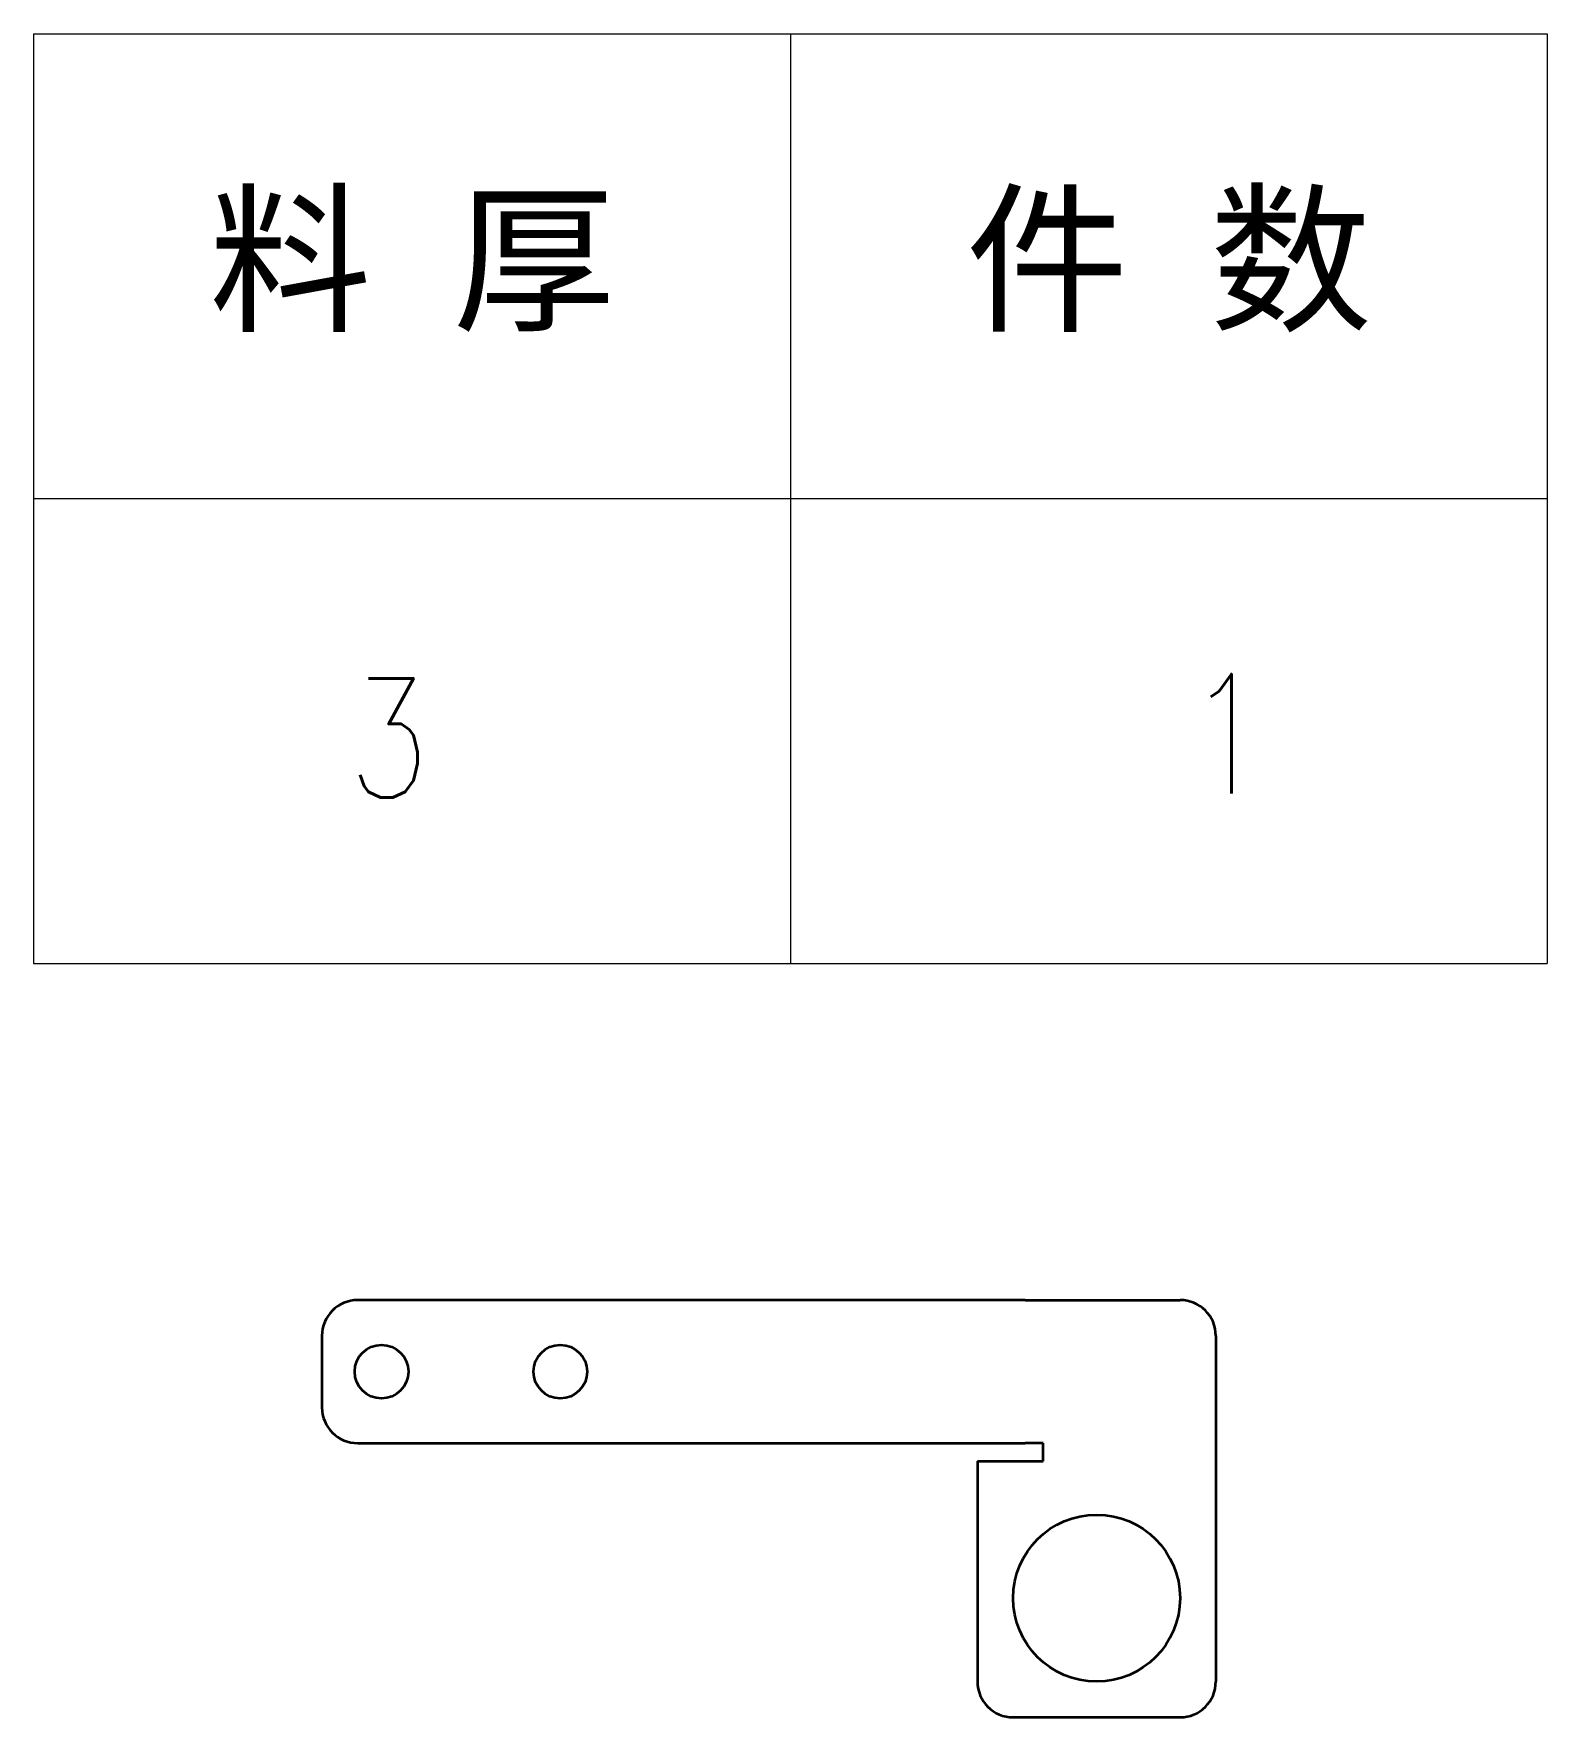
# Model space of a CAD drawing. Header units: millimetres. Extents: x 142029 to 212337, y -20537 to 1533.
# Drawn here: x 143602.3 to 143729.3, y 773.8 to 915 of the extents above; entities that cross this region are included whole.
import ezdxf
from ezdxf.enums import TextEntityAlignment as Align

# ---------------------------------------------------------------- set-up
doc = ezdxf.new("R2010")
doc.units = ezdxf.units.MM
doc.header["$LTSCALE"] = 0.5
doc.layers.add('标注线', color=3, linetype='Continuous', lineweight=18)
doc.layers.add('粗实线', color=7, linetype='Continuous', lineweight=35)
doc.styles.add('DIM', font='romans.shx', dxfattribs={"width": 0.8, "bigfont": 'bigfont.shx'})

# ---------------------------------------------------------------- blocks, each defined once
blk = doc.blocks.new('*T146')
at = {"color": 0, "linetype": 'ByBlock', "lineweight": -2, "transparency": 16777216}
for p, q in [((0, 0), (127, 0)), ((0, 0), (0, -78)), ((63.5, 0), (63.5, -78)), ((127, 0), (127, -78)), ((0, -39), (127, -39)), ((0, -78), (127, -78))]:
    blk.add_line(p, q, dxfattribs=at)
at = {"color": 0, "transparency": 16777216, "char_height": 10, "width": 60.5, "attachment_point": 5}
for s, insert in [('{\\fSimSun|b0|i0|c134|p2;料 厚}', (31.75, -19.5)), ('{\\fSimSun|b0|i0|c134|p2;件 数}', (95.25, -19.5))]:
    blk.add_mtext(s, dxfattribs=dict(at, insert=insert))
blk = doc.blocks.new('拆图参数')
blk.add_blockref('*T146', (-63.5, 78))
at = {"style": 'DIM', "width": 0.8}
blk.add_attdef('1', text='', height=10, dxfattribs=at).set_placement((36.65, 19.27), align=Align.MIDDLE_CENTER)
blk.add_attdef('6', text='', height=10, dxfattribs=at).set_placement((-37.13, 18.91), align=Align.MIDDLE_LEFT)

msp = doc.modelspace()

# ---------------------------------------------------------------- linework, layer by layer
at = {"layer": '粗实线', "ltscale": 0.1}
for p, q in [((143685.508, 808.752), (143629.508, 808.752)), ((143629.508, 796.752), (143685.508, 796.752))]:
    msp.add_line(p, q, dxfattribs=at)
at = {"layer": '粗实线', "ltscale": 0.325}
msp.add_line((143685.508, 808.752), (143698.508, 808.752), dxfattribs=at)
at = {"layer": '粗实线'}
for p, q in [((143626.508, 805.752), (143626.508, 799.752)), ((143701.508, 805.752), (143701.508, 776.752)), ((143681.508, 795.252), (143681.508, 776.752))]:
    msp.add_line(p, q, dxfattribs=at)
at = {"layer": '粗实线', "ltscale": 0.0375}
for p, q in [((143687.008, 796.752), (143685.508, 796.752)), ((143687.008, 795.252), (143687.008, 796.752))]:
    msp.add_line(p, q, dxfattribs=at)
at = {"layer": '粗实线', "ltscale": 0.1375}
msp.add_line((143681.508, 795.252), (143687.008, 795.252), dxfattribs=at)
at = {"layer": '粗实线', "ltscale": 0.35}
msp.add_line((143684.508, 773.752), (143698.508, 773.752), dxfattribs=at)
at = {"layer": '粗实线'}
for centre, radius in [((143631.508, 802.752), 2.25), ((143646.508, 802.752), 2.25), ((143691.508, 783.752), 7)]:
    msp.add_circle(centre, radius, dxfattribs=at)
for centre, start, end in [((143629.508, 805.752), 90, 180), ((143698.508, 805.752), 0, 90), ((143629.508, 799.752), 180, 270), ((143684.508, 776.752), 180, 270), ((143698.508, 776.752), 270, 360)]:
    msp.add_arc(centre, 3, start, end, dxfattribs=at)

# ---------------------------------------------------------------- block references
at = {"layer": '标注线'}
msp.add_blockref('拆图参数', (143665.822, 836.998), dxfattribs=at).add_auto_attribs({'1': '1', '6': '3'})

doc.saveas('drawing.dxf')
